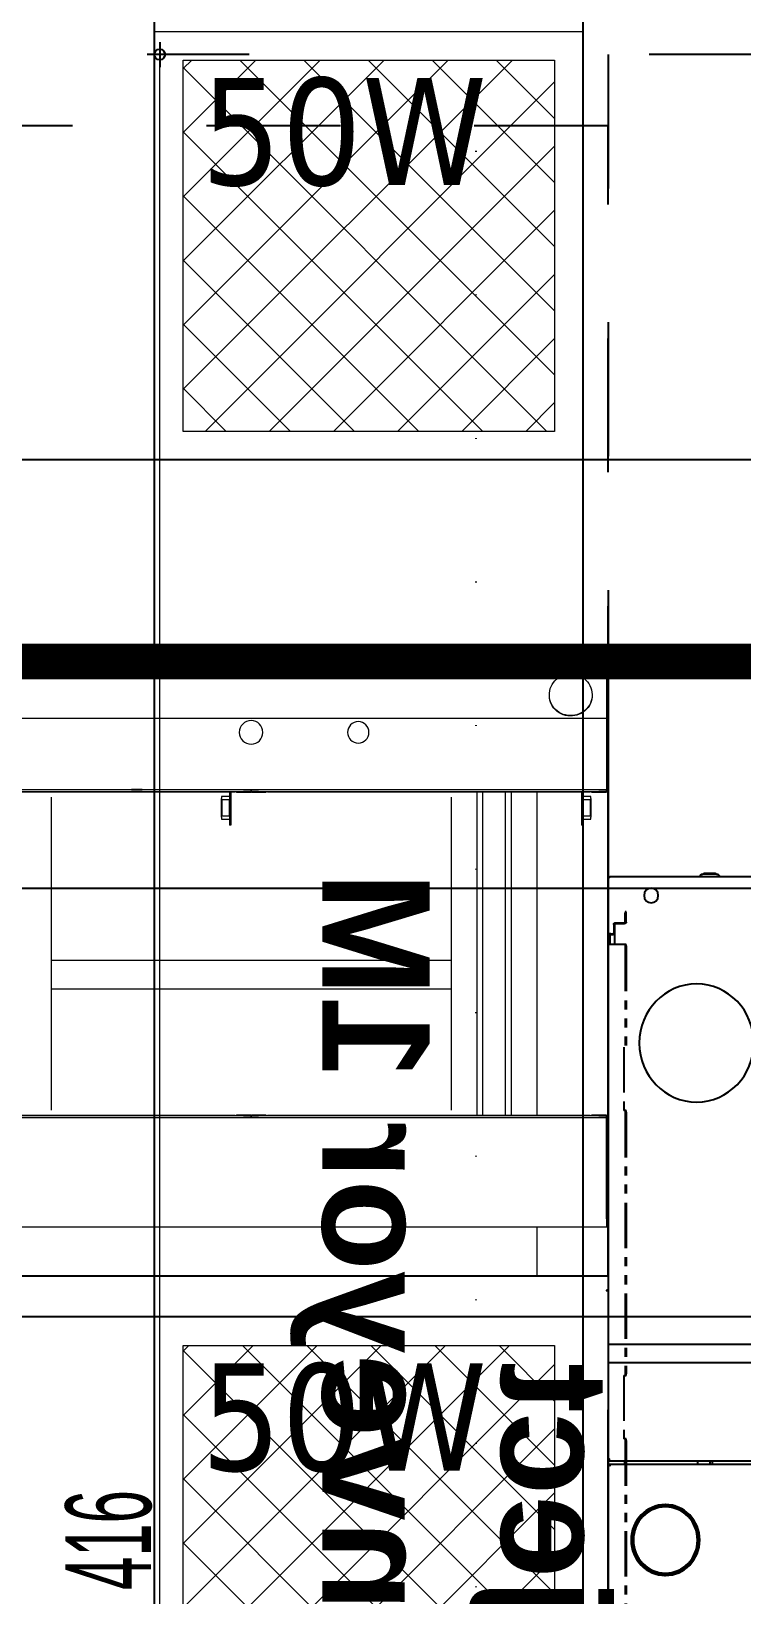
# Model space of a CAD drawing. Header units: centimetres. Extents: x 405564 to 502064, y 46284 to 60634.
# Drawn here: x 454222.5 to 454321.9, y 52603.6 to 52822.5 of the extents above; entities that cross this region are included whole.
import ezdxf
from ezdxf import colors
from ezdxf.entities.mleader import LeaderData, LeaderLine
from ezdxf.math import Vec2, Vec3
from ezdxf.xclip import XClip

# ---------------------------------------------------------------- set-up
doc = ezdxf.new("R2010")
doc.units = ezdxf.units.CM
doc.header["$XCLIPFRAME"] = 0
for name, pattern in [('3+1_3b$0$DASHED', [0.25, 0.125, -0.125]), ('ACAD_ISO07W100', [3, 0, -3]), ('DOT', [0.25, 0, -0.25]), ('SLD-2点鎖線', [12.7, 6.35, -1.27, 1.27, -1.27, 1.27, -1.27]), ('SLD-実線', [0])]:
    doc.linetypes.add(name, pattern=pattern)
doc.layers.get('0').update_dxf_attribs({"color": 8, "lineweight": 9})
for name, color, linetype in [('---___EB_draft03_cihazlar', 8, 'Continuous'), ('---___EB_rev', 8, 'Continuous'), ('0-KRCN-ASMATAVAN-130426', 8, 'Continuous'), ('AS_DOS_TERAS_UST', 8, 'ACAD_ISO07W100'), ('AS_DUV', 8, 'Continuous'), ('AS_PYZ_BINA', 8, 'Continuous')]:
    doc.layers.add(name, color=color, linetype=linetype)
for name, color, linetype, lineweight in [('0-KRCN-AYDINLATMA-130426', 8, 'Continuous', 9), ('0-KRCN-MİMARİ-220526', 8, 'Continuous', 9), ('OL_Ic', 8, 'Continuous', 9)]:
    doc.layers.add(name, color=color, linetype=linetype, lineweight=lineweight)
doc.styles.add('Kalin02', font='arialbd.ttf')
doc.styles.add('Normal_ITL', font='swissi.ttf')
doc.styles.add('OLCU50', font='arial.ttf', dxfattribs={"width": 0.5, "height": 12})
doc.styles.add('TAHOMA', font='tahoma.ttf')
doc.dimstyles.new('olcu 50', dxfattribs={"dimscale": 0.5, "dimtxt": 12, "dimasz": 0.5, "dimexe": 0, "dimexo": 0, "dimgap": 2, "dimtad": 1, "dimdec": 1, "dimrnd": 0.5, "dimdsep": 46, "dimtxsty": 'OLCU50', "dimblk1": 'SOL', "dimblk2": 'SAG', "dimsah": 1, "dimcen": 0, "dimse1": 1, "dimse2": 1, "dimadec": 0, "dimazin": 0, "dimtfac": 0.008, "dimtdec": 1, "dimtix": 1, "dimtmove": 2, "dimatfit": 3, "dimldrblk": 'SOL', "dimfxl": 1, "dimtolj": 1, "dimarcsym": 0})

# ---------------------------------------------------------------- blocks, each defined once
blk = doc.blocks.new('50W 60x60 cm  SIVA ALTI LED ARMATÜR')
at = {"layer": '0-KRCN-AYDINLATMA-130426'}
h = blk.add_hatch(dxfattribs=at)
h.set_pattern_fill('ANSI37', color=256, scale=0.2)
h.paths.add_polyline_path([(-2.6, 2.594), (2.6, 2.594), (2.6, -2.606), (-2.6, -2.606)])
for points in [[(-3, 2.994), (3, 2.994), (3, -3.007), (-3, -3.007)], [(-2.6, 2.594), (2.6, 2.594), (2.6, -2.606), (-2.6, -2.606)]]:
    blk.add_lwpolyline(points, close=True, dxfattribs=at)
at = {"layer": '0-KRCN-AYDINLATMA-130426', "insert": (-2.35, 2.344), "char_height": 1.5, "attachment_point": 1, "style": 'TAHOMA'}
blk.add_mtext_dynamic_manual_height_columns('{\\fTahoma|b0|i0|c162|p34;50W}', width=1.5, gutter_width=1.25, heights=[0], dxfattribs=at)
blk = doc.blocks.new('G$C27E741DA')
at = {"layer": '0-KRCN-AYDINLATMA-130426', "xscale": 10, "yscale": 10, "zscale": 10}
for p in [(16205.68, 5658.55), (16205.68, 5478.55)]:
    blk.add_blockref('50W 60x60 cm  SIVA ALTI LED ARMATÜR', p, dxfattribs=at)
blk = doc.blocks.new('RejectConveyor1M')
at = {"layer": '---___EB_draft03_cihazlar', "linetype": 'Continuous', "lineweight": 15}
for p, q in [((277095.36, -39727.25), (277096.46, -39727.25)), ((277095.36, -39727.27), (277095.36, -39727.25)), ((277095.36, -39727.45), (277095.36, -39727.27)), ((277095.36, -39826.95), (277095.36, -39727.45)), ((277096.46, -39727.45), (277095.36, -39727.45)), ((277096.46, -39727.25), (277103.31, -39727.25)), ((277096.46, -39727.45), (277110.61, -39727.45)), ((277107.57, -39727.45), (277096.46, -39727.45)), ((277103.71, -39727.25), (277103.31, -39727.25)), ((277103.71, -39727.25), (277110.61, -39727.25)), ((277108.81, -39727.45), (277107.64, -39727.45)), ((277108.86, -39727.45), (277110.51, -39727.45)), ((277110.61, -39727.25), (277110.61, -39727.45)), ((277110.61, -39727.5), (277110.61, -39727.45)), ((277110.61, -39727.45), (277110.61, -39826.95)), ((277110.91, -39727.5), (277110.61, -39727.5)), ((277110.91, -39727.5), (277110.91, -39728.5)), ((277110.91, -39728.5), (277110.91, -39727.5)), ((277111.03, -39727.5), (277110.91, -39727.5)), ((277111.03, -39729.5), (277111.03, -39727.5)), ((277156.19, -39727.5), (277156.19, -39729.5)), ((277156.31, -39727.5), (277156.19, -39727.5)), ((277156.31, -39728.5), (277156.31, -39727.5)), ((277156.31, -39727.5), (277156.31, -39728.5)), ((277156.61, -39727.5), (277156.31, -39727.5)), ((277156.61, -39727.45), (277156.46, -39727.45)), ((277156.46, -39727.45), (277156.46, -39727.5)), ((277156.71, -39727.25), (277156.61, -39727.25)), ((277156.61, -39727.45), (277156.61, -39727.25)), ((277156.61, -39826.95), (277156.61, -39727.45)), ((277156.71, -39727.45), (277156.61, -39727.45)), ((277162.1, -39727.25), (277156.71, -39727.25)), ((277158.36, -39727.45), (277156.71, -39727.45)), ((277166.6, -39727.45), (277156.71, -39727.45)), ((277166.6, -39727.45), (277159.64, -39727.45)), ((277166.6, -39727.25), (277162.51, -39727.25)), ((277166.6, -39727.45), (277166.6, -39727.25)), ((277172.98, -39727.25), (277166.6, -39727.25)), ((277166.6, -39826.95), (277166.6, -39727.45)), ((277172.98, -39727.45), (277166.6, -39727.45)), ((277174.51, -39727.25), (277172.98, -39727.25)), ((277174.51, -39727.45), (277172.98, -39727.45)), ((277174.51, -39727.45), (277174.51, -39727.25)), ((277174.51, -39826.95), (277174.51, -39727.45)), ((277110.91, -39728.5), (277110.91, -39776.15)), ((277110.91, -39729.5), (277111.03, -39729.5)), ((277110.91, -39729.72), (277110.93, -39729.72)), ((277110.93, -39729.82), (277110.91, -39729.82)), ((277110.93, -39774.92), (277110.93, -39729.72)), ((277110.98, -39729.72), (277110.93, -39729.72)), ((277110.98, -39774.92), (277110.98, -39729.72)), ((277152.43, -39730.8), (277152.43, -39729.65)), ((277152.43, -39729.65), (277152.73, -39729.65)), ((277155.33, -39729.65), (277152.73, -39729.65)), ((277152.88, -39729.72), (277152.88, -39730.72)), ((277155.18, -39729.72), (277152.88, -39729.72)), ((277155.18, -39730.72), (277155.18, -39729.72)), ((277155.33, -39729.65), (277155.63, -39729.65)), ((277155.63, -39729.65), (277155.63, -39730.8)), ((277156.19, -39729.5), (277156.31, -39729.5)), ((277156.24, -39729.72), (277156.24, -39774.92)), ((277156.24, -39729.72), (277156.29, -39729.72)), ((277156.29, -39729.72), (277156.29, -39774.92)), ((277156.29, -39729.72), (277156.31, -39729.72)), ((277156.31, -39729.82), (277156.29, -39729.82)), ((277156.31, -39776.15), (277156.31, -39728.5)), ((277151.61, -39730.8), (277151.61, -39730.95)), ((277151.91, -39730.8), (277151.61, -39730.8)), ((277151.91, -39730.95), (277151.61, -39730.95)), ((277156.24, -39730.8), (277151.91, -39730.8)), ((277156.24, -39730.95), (277151.91, -39730.95)), ((277152.88, -39730.72), (277155.18, -39730.72)), ((277088.51, -39817.2), (277088.51, -39737.2)), ((277092.57, -39737.2), (277088.51, -39737.2)), ((277095.36, -39737.2), (277092.57, -39737.2)), ((277156.24, -39737.2), (277110.98, -39737.2)), ((277156.24, -39740.79), (277110.98, -39740.79)), ((277156.24, -39741.61), (277110.98, -39741.61)), ((277156.24, -39744.79), (277110.98, -39744.79)), ((277156.24, -39745.61), (277110.98, -39745.61)), ((277155.51, -39749.2), (277111.71, -39749.2)), ((277128.66, -39749.2), (277128.66, -39805.2)), ((277132.66, -39749.2), (277132.66, -39805.2)), ((277110.91, -39774.82), (277110.93, -39774.82)), ((277110.93, -39774.92), (277110.91, -39774.92)), ((277111.03, -39775.15), (277110.91, -39775.15)), ((277110.91, -39777.15), (277110.91, -39776.14)), ((277110.91, -39776.15), (277110.91, -39777.15)), ((277110.98, -39774.92), (277110.93, -39774.92)), ((277111.03, -39777.15), (277111.03, -39775.15)), ((277156.19, -39775.15), (277156.19, -39777.15)), ((277156.31, -39775.15), (277156.19, -39775.15)), ((277156.24, -39774.92), (277156.29, -39774.92)), ((277156.29, -39774.82), (277156.31, -39774.82)), ((277156.31, -39774.92), (277156.29, -39774.92)), ((277156.31, -39776.14), (277156.31, -39777.15)), ((277156.31, -39777.15), (277156.31, -39776.15)), ((277110.61, -39777.15), (277110.91, -39777.15)), ((277110.91, -39777.25), (277110.61, -39777.25)), ((277110.91, -39777.15), (277111.03, -39777.15)), ((277110.91, -39777.25), (277110.91, -39778.25)), ((277110.91, -39778.25), (277110.91, -39777.25)), ((277111.03, -39777.25), (277110.91, -39777.25)), ((277110.91, -39778.25), (277110.91, -39825.9)), ((277111.03, -39779.25), (277111.03, -39777.25)), ((277156.19, -39777.15), (277156.31, -39777.15)), ((277156.19, -39777.25), (277156.19, -39779.25)), ((277156.31, -39777.25), (277156.19, -39777.25)), ((277156.31, -39777.15), (277156.61, -39777.15)), ((277156.31, -39778.25), (277156.31, -39777.25)), ((277156.31, -39777.25), (277156.31, -39778.25)), ((277156.61, -39777.25), (277156.31, -39777.25)), ((277156.31, -39825.9), (277156.31, -39778.25)), ((277156.46, -39777.15), (277156.46, -39777.25)), ((277110.91, -39779.25), (277111.03, -39779.25)), ((277110.91, -39779.47), (277110.93, -39779.47)), ((277110.93, -39779.57), (277110.91, -39779.57)), ((277110.93, -39824.67), (277110.93, -39779.47)), ((277110.98, -39779.47), (277110.93, -39779.47)), ((277110.98, -39824.67), (277110.98, -39779.47)), ((277151.61, -39780.05), (277151.61, -39780.2)), ((277151.91, -39780.05), (277151.61, -39780.05)), ((277151.91, -39780.2), (277151.61, -39780.2)), ((277156.24, -39780.05), (277151.91, -39780.05)), ((277156.24, -39780.2), (277151.91, -39780.2)), ((277152.43, -39781.35), (277152.43, -39780.2)), ((277152.88, -39780.27), (277152.88, -39781.27)), ((277155.18, -39780.27), (277152.88, -39780.27)), ((277155.18, -39781.27), (277155.18, -39780.27)), ((277155.63, -39780.2), (277155.63, -39781.35)), ((277156.19, -39779.25), (277156.31, -39779.25)), ((277156.24, -39779.47), (277156.29, -39779.47)), ((277156.24, -39779.47), (277156.24, -39824.67)), ((277156.29, -39779.47), (277156.29, -39824.67)), ((277156.29, -39779.47), (277156.31, -39779.47)), ((277156.31, -39779.57), (277156.29, -39779.57)), ((277152.73, -39781.35), (277152.43, -39781.35)), ((277152.73, -39781.35), (277155.33, -39781.35)), ((277152.88, -39781.27), (277155.18, -39781.27)), ((277155.63, -39781.35), (277155.33, -39781.35)), ((277155.51, -39805.2), (277111.71, -39805.2))]:
    blk.add_line(p, q, dxfattribs=at)
at = {"layer": '---___EB_draft03_cihazlar'}
for p, q in [((277156.66, -39727.25), (277156.66, -39727.1)), ((277156.61, -39793.94), (277156.61, -39792.44))]:
    blk.add_line(p, q, dxfattribs=at)
at = {"layer": '---___EB_draft03_cihazlar', "color": 1, "const_width": 5}
blk.add_lwpolyline([(277174.51, -39727.2), (277174.51, -39827.2)], dxfattribs=at)
at = {"layer": '---___EB_draft03_cihazlar', "color": 1, "linetype": '3+1_3b$0$DASHED', "ltscale": 150}
blk.add_lwpolyline([(277013.51, -39727.2), (277249.51, -39727.2), (277249.51, -39827.2), (277013.51, -39827.2), (277013.51, -39727.2)], dxfattribs=at)
at = {"layer": '---___EB_draft03_cihazlar', "color": 1}
blk.add_lwpolyline([(277088.51, -39727.2), (277174.51, -39727.2), (277174.51, -39827.2), (277088.51, -39827.2), (277088.51, -39727.2)], dxfattribs=at)
at = {"layer": '---___EB_draft03_cihazlar', "linetype": 'Continuous', "lineweight": 15, "flags": 128}
for points in [[(277169.81, -39729.45), (277169.56, -39729.46), (277169.25, -39729.5), (277168.94, -39729.58), (277168.65, -39729.69), (277168.36, -39729.84), (277168.1, -39730.01), (277167.85, -39730.22), (277167.63, -39730.45), (277167.43, -39730.7), (277167.26, -39730.98), (277167.13, -39731.27), (277167.02, -39731.57), (277166.94, -39731.89), (277166.9, -39732.21), (277166.89, -39732.54), (277166.92, -39732.86), (277166.98, -39733.18), (277167.07, -39733.49), (277167.2, -39733.79), (277167.35, -39734.07), (277167.54, -39734.33), (277167.75, -39734.57), (277167.99, -39734.79), (277168.24, -39734.98), (277168.52, -39735.14), (277168.81, -39735.26), (277169.11, -39735.36), (277169.42, -39735.42), (277169.74, -39735.44), (277169.81, -39735.45)], [(277169.61, -39729.46), (277169.3, -39729.5), (277168.99, -39729.58), (277168.69, -39729.69), (277168.41, -39729.84), (277168.15, -39730.01), (277167.9, -39730.22), (277167.68, -39730.45), (277167.48, -39730.7), (277167.31, -39730.98), (277167.17, -39731.27), (277167.06, -39731.57), (277166.99, -39731.89), (277166.95, -39732.21), (277166.94, -39732.54), (277166.97, -39732.86), (277167.03, -39733.18), (277167.12, -39733.49), (277167.25, -39733.79), (277167.4, -39734.07), (277167.59, -39734.33), (277167.8, -39734.57), (277168.03, -39734.79), (277168.29, -39734.98), (277168.57, -39735.14), (277168.86, -39735.26), (277169.16, -39735.36), (277169.47, -39735.42), (277169.78, -39735.44), (277170.1, -39735.43), (277170.41, -39735.39), (277170.72, -39735.31), (277171.01, -39735.2), (277171.3, -39735.05), (277171.56, -39734.88), (277171.81, -39734.67), (277172.03, -39734.44), (277172.23, -39734.19), (277172.4, -39733.91), (277172.54, -39733.62), (277172.64, -39733.32), (277172.72, -39733), (277172.76, -39732.68), (277172.77, -39732.36), (277172.74, -39732.03), (277172.68, -39731.71), (277172.59, -39731.4), (277172.46, -39731.11), (277172.31, -39730.82), (277172.12, -39730.56), (277171.91, -39730.32), (277171.67, -39730.1), (277171.42, -39729.91), (277171.14, -39729.75), (277170.85, -39729.63), (277170.55, -39729.53), (277170.24, -39729.47), (277169.92, -39729.45), (277169.61, -39729.46)]]:
    blk.add_lwpolyline(points, dxfattribs=at)
at = {"layer": '---___EB_draft03_cihazlar', "linetype": 'Continuous', "lineweight": 15}
for centre, radius in [((277164.6, -39762.2), 1.5), ((277164.6, -39777.2), 1.65)]:
    blk.add_circle(centre, radius, dxfattribs=at)
for points, knots in [([(277095.36, -39727.29), (277095.36, -39727.29), (277095.36, -39727.3), (277095.36, -39727.27), (277095.36, -39727.25), (277095.36, -39727.25)], [0, 0, 0, 0, 0.052266, 0.883064, 1, 1, 1, 1]), ([(277103.71, -39727.25), (277103.69, -39727.25), (277103.63, -39727.28), (277103.51, -39727.3), (277103.4, -39727.28), (277103.33, -39727.25), (277103.31, -39727.25)], [0, 0, 0, 0, 0.162259, 0.462444, 0.828584, 1, 1, 1, 1]), ([(277174.51, -39727.45), (277174.5, -39727.45), (277174.49, -39727.45), (277174.41, -39727.45), (277174.28, -39727.45), (277174.09, -39727.45), (277173.85, -39727.45), (277173.58, -39727.45), (277173.29, -39727.45), (277173.08, -39727.45), (277172.98, -39727.45)], [0, 0, 0, 0, 0.1188962, 0.2428755, 0.3704871, 0.5000004, 0.6295123, 0.7571256, 0.8811033, 1, 1, 1, 1])]:
    blk.add_open_spline(points, degree=3, knots=knots, dxfattribs=at)
at = {"layer": '---___EB_draft03_cihazlar', "insert": (277013.51, -39727.2), "char_height": 15, "attachment_point": 1, "style": 'Kalin02'}
blk.add_mtext_dynamic_manual_height_columns('Reject \\PConveyor 1M', width=590.7316, gutter_width=750, heights=[137.08], dxfattribs=at)
blk = doc.blocks.new('SMD Dizgi Makinesi')
at = {"layer": '---___EB_draft03_cihazlar', "linetype": 'SLD-実線'}
for p, q in [((275559.67, -39730.89), (275559.67, -39868.03)), ((275560.19, -39868.16), (275560.19, -39846.23)), ((275641.92, -39846.47), (275641.92, -39867.92)), ((275641.92, -39847.13), (275641.92, -39852.58)), ((275642.33, -39852.99), (275642.33, -39854.89)), ((275642.38, -39853.09), (275642.38, -39854.05)), ((275642.43, -39854.74), (275642.43, -39853.14)), ((275559.67, -39853.54), (275560.19, -39853.54)), ((275559.67, -39853.89), (275560.19, -39853.89)), ((275642.38, -39854.05), (275642.38, -39854.79)), ((275560.19, -39855.64), (275559.67, -39855.64)), ((275560.19, -39865.65), (275559.67, -39865.65)), ((275560.19, -39865.77), (275559.67, -39865.77)), ((275560.19, -39865.87), (275559.67, -39865.87)), ((275538.49, -39868.16), (275559.67, -39868.16)), ((275559.67, -39868.04), (275559.5, -39868.04)), ((275559.54, -39867.95), (275559.54, -39868.03)), ((275559.54, -39868.03), (275559.67, -39868.03)), ((275559.67, -39868.16), (275559.67, -39868.04)), ((275560.19, -39868.16), (275559.67, -39868.16)), ((275560.2, -39868.14), (275560.19, -39868.15)), ((275560.19, -39868.15), (275560.19, -39868.16)), ((275633.65, -39868.16), (275560.19, -39868.16)), ((275560.23, -39868.12), (275560.2, -39868.14)), ((275560.26, -39868.09), (275560.23, -39868.12)), ((275560.3, -39868.05), (275560.26, -39868.09)), ((275560.34, -39868.01), (275560.3, -39868.05)), ((275560.38, -39867.96), (275560.34, -39868.01)), ((275560.43, -39867.92), (275560.38, -39867.96)), ((275641.67, -39868.16), (275633.65, -39868.16))]:
    blk.add_line(p, q, dxfattribs=at)
at = {"layer": '---___EB_draft03_cihazlar', "linetype": 'SLD-2点鎖線'}
for p, q in [((275559.67, -39730.89), (275559.67, -39868.03)), ((275560.19, -39868.16), (275560.19, -39846.23)), ((275641.92, -39846.47), (275641.92, -39867.92)), ((275641.92, -39847.13), (275641.92, -39852.58)), ((275642.33, -39852.99), (275642.33, -39854.89)), ((275642.38, -39853.09), (275642.38, -39854.05)), ((275642.43, -39854.74), (275642.43, -39853.14)), ((275559.67, -39853.54), (275560.19, -39853.54)), ((275559.67, -39853.89), (275560.19, -39853.89)), ((275642.38, -39854.05), (275642.38, -39854.79)), ((275560.19, -39855.64), (275559.67, -39855.64)), ((275563.03, -39865.65), (275535.13, -39865.65)), ((275563.03, -39865.77), (275535.13, -39865.77)), ((275560.19, -39865.65), (275559.67, -39865.65)), ((275560.19, -39865.77), (275559.67, -39865.77)), ((275560.19, -39865.87), (275559.67, -39865.87)), ((275563.03, -39865.77), (275563.03, -39865.65)), ((275563.03, -39865.65), (275563.23, -39865.65)), ((275563.23, -39865.77), (275563.03, -39865.77)), ((275563.23, -39865.65), (275563.23, -39865.77)), ((275563.23, -39865.77), (275563.23, -39865.87)), ((275563.23, -39865.87), (275563.23, -39865.95)), ((275572.12, -39865.95), (275563.23, -39865.95)), ((275572.12, -39865.65), (275572.33, -39865.65)), ((275572.12, -39865.77), (275572.12, -39865.65)), ((275572.33, -39865.77), (275572.12, -39865.77)), ((275572.12, -39865.87), (275572.12, -39865.77)), ((275572.12, -39865.95), (275572.12, -39865.87)), ((275609.01, -39865.65), (275572.33, -39865.65)), ((275572.33, -39865.65), (275572.33, -39865.77)), ((275609.01, -39865.77), (275572.33, -39865.77)), ((275609.01, -39865.77), (275609.01, -39865.65)), ((275609.01, -39865.65), (275609.21, -39865.65)), ((275609.21, -39865.77), (275609.01, -39865.77)), ((275609.21, -39865.65), (275609.21, -39865.77)), ((275609.21, -39865.77), (275609.21, -39865.87)), ((275609.21, -39865.87), (275609.21, -39865.95)), ((275618.1, -39865.95), (275609.21, -39865.95)), ((275632.26, -39865.65), (275618.31, -39865.65)), ((275632.26, -39865.77), (275618.31, -39865.77)), ((275632.26, -39865.77), (275632.26, -39865.65)), ((275632.26, -39865.65), (275632.46, -39865.65)), ((275632.46, -39865.77), (275632.26, -39865.77)), ((275632.46, -39865.65), (275632.46, -39865.77)), ((275632.46, -39865.77), (275632.46, -39865.87)), ((275632.46, -39865.87), (275632.46, -39867.94)), ((275635.39, -39867.16), (275635.39, -39865.87)), ((275635.51, -39867.16), (275635.51, -39865.87)), ((275635.61, -39865.65), (275636.85, -39865.65)), ((275635.61, -39865.77), (275636.85, -39865.77)), ((275636.85, -39865.77), (275636.85, -39865.65)), ((275636.85, -39865.65), (275637.06, -39865.65)), ((275637.06, -39865.77), (275636.85, -39865.77)), ((275637.06, -39865.65), (275637.06, -39865.77)), ((275632.46, -39868.16), (275465.69, -39868.16)), ((275538.49, -39868.16), (275559.67, -39868.16)), ((275559.67, -39868.04), (275559.5, -39868.04)), ((275559.54, -39867.95), (275559.54, -39868.03)), ((275559.54, -39868.03), (275559.67, -39868.03)), ((275559.67, -39868.16), (275559.67, -39868.04)), ((275560.19, -39868.16), (275559.67, -39868.16)), ((275560.2, -39868.14), (275560.19, -39868.15)), ((275560.19, -39868.15), (275560.19, -39868.16)), ((275633.65, -39868.16), (275560.19, -39868.16)), ((275560.23, -39868.12), (275560.2, -39868.14)), ((275560.26, -39868.09), (275560.23, -39868.12)), ((275560.3, -39868.05), (275560.26, -39868.09)), ((275560.34, -39868.01), (275560.3, -39868.05)), ((275560.38, -39867.96), (275560.34, -39868.01)), ((275560.43, -39867.92), (275560.38, -39867.96)), ((275583.95, -39868.16), (275583.95, -39868.33)), ((275583.95, -39868.28), (275584.07, -39868.28)), ((275583.95, -39868.41), (275583.95, -39868.33)), ((275584.07, -39868.4), (275583.95, -39868.4)), ((275584.07, -39868.41), (275583.95, -39868.41)), ((275584.07, -39868.16), (275584.07, -39868.41)), ((275633.96, -39867.26), (275632.46, -39867.26)), ((275633.71, -39867.92), (275632.46, -39867.92)), ((275632.46, -39867.94), (275632.46, -39868.16)), ((275633.7, -39868.04), (275632.46, -39868.04)), ((275633.96, -39868.16), (275632.46, -39868.16)), ((275641.67, -39868.16), (275633.65, -39868.16)), ((275633.71, -39868.04), (275633.7, -39868.04)), ((275633.71, -39868.04), (275633.96, -39868.04)), ((275633.84, -39867.5), (275633.84, -39867.8)), ((275633.96, -39867.26), (275633.96, -39867.29)), ((275633.96, -39867.8), (275633.96, -39867.5)), ((275633.96, -39867.8), (275633.96, -39867.92)), ((275633.96, -39867.92), (275633.96, -39868.04)), ((275633.96, -39868.04), (275633.96, -39868.16)), ((275635.28, -39867.26), (275634.08, -39867.26)), ((275635.28, -39867.38), (275634.08, -39867.38))]:
    blk.add_line(p, q, dxfattribs=at)
at = {"layer": '---___EB_draft03_cihazlar'}
for p, q in [((275573.93, -39868.16), (275573.93, -39730.76)), ((275576.51, -39868.16), (275576.51, -39730.76))]:
    blk.add_line(p, q, dxfattribs=at)
at = {"layer": '---___EB_draft03_cihazlar', "color": 1, "const_width": 5}
blk.add_lwpolyline([(275672.08, -39868.16), (275672.08, -39731.16)], dxfattribs=at)
at = {"layer": '---___EB_draft03_cihazlar', "color": 1, "linetype": '3+1_3b$0$DASHED', "ltscale": 150}
blk.add_lwpolyline([(275341.08, -39731.16), (275757.08, -39731.16), (275757.08, -39868.16), (275341.08, -39868.16), (275341.08, -39731.16)], dxfattribs=at)
at = {"layer": '---___EB_draft03_cihazlar', "color": 1}
blk.add_lwpolyline([(275426.08, -39731.16), (275672.08, -39731.16), (275672.08, -39868.16), (275426.08, -39868.16), (275426.08, -39731.16)], dxfattribs=at)
at = {"layer": '---___EB_draft03_cihazlar'}
for centre, major_axis in [((275618.67, -39855.79), (-8.27, 0)), ((275639.33, -39862.15), (-1.03, 0))]:
    blk.add_ellipse(centre, major_axis=major_axis, ratio=0.969208, start_param=4.712389, end_param=10.995574, dxfattribs=at)
at = {"layer": '---___EB_draft03_cihazlar', "linetype": 'SLD-2点鎖線'}
for centre, major_axis, start_param, end_param in [((275641.92, -39852.99), (-0.413, 0), 3.141593, 4.712389), ((275642.38, -39853.14), (-0.0517, 0), 3.141593, 4.712389), ((275549.08, -39860.15), (-4.96, 0), 4.712389, 10.995574), ((275641.92, -39854.89), (-0.413, 0), 1.570796, 3.141593), ((275642.38, -39854.74), (-0.0517, 0), 1.570796, 3.141593), ((275549.08, -39860.15), (-4.86, 0), 4.712389, 10.995574), ((275549.08, -39860.15), (-4.63, 0), 4.712389, 10.995574), ((275635.61, -39865.87), (-0.227, 0), 4.712389, 6.283185), ((275635.61, -39865.87), (-0.103, 0), 4.712389, 6.283185), ((275633.71, -39867.8), (-0.248, 0), 1.570796, 3.141593), ((275633.71, -39867.8), (-0.124, 0), 1.570796, 3.141593), ((275634.08, -39867.5), (-0.248, 0), 4.712389, 6.283185), ((275634.08, -39867.5), (-0.124, 0), 4.712389, 6.283185), ((275635.28, -39867.16), (-0.227, 0), 1.570796, 3.141593), ((275635.28, -39867.16), (-0.103, 0), 1.570796, 3.141593), ((275641.67, -39867.92), (-0.248, 0), 1.570796, 3.141593)]:
    blk.add_ellipse(centre, major_axis=major_axis, ratio=0.969208, start_param=start_param, end_param=end_param, dxfattribs=at)
at = {"layer": '---___EB_draft03_cihazlar', "linetype": 'SLD-実線'}
for centre, major_axis, start_param, end_param in [((275641.92, -39852.99), (-0.413, 0), 3.141593, 4.712389), ((275642.38, -39853.14), (-0.0517, 0), 3.141593, 4.712389), ((275549.08, -39860.15), (-4.96, 0), 4.712389, 10.995574), ((275641.92, -39854.89), (-0.413, 0), 1.570796, 3.141593), ((275642.38, -39854.74), (-0.0517, 0), 1.570796, 3.141593), ((275549.08, -39860.15), (-4.86, 0), 4.712389, 10.995574), ((275549.08, -39860.15), (-4.63, 0), 4.712389, 10.995574), ((275641.67, -39867.92), (-0.248, 0), 1.570796, 3.141593)]:
    blk.add_ellipse(centre, major_axis=major_axis, ratio=0.969208, start_param=start_param, end_param=end_param, dxfattribs=at)
for points, knots in [([(275559.42, -39867.92), (275559.44, -39867.95), (275559.48, -39868.01), (275559.55, -39868.09), (275559.61, -39868.15), (275559.65, -39868.15), (275559.67, -39868.16)], [0, 0, 0, 0, 0.254646, 0.509542, 0.764435, 1, 1, 1, 1]), ([(275559.67, -39868.03), (275559.66, -39868.02), (275559.66, -39868), (275559.6, -39867.97), (275559.52, -39867.94), (275559.45, -39867.93), (275559.42, -39867.92)], [0, 0, 0, 0, 0.249991, 0.500012, 0.750012, 1, 1, 1, 1])]:
    blk.add_open_spline(points, degree=3, knots=knots, dxfattribs=at)
at = {"layer": '---___EB_draft03_cihazlar', "linetype": 'SLD-2点鎖線'}
for points, knots in [([(275559.42, -39867.92), (275559.44, -39867.95), (275559.48, -39868.01), (275559.55, -39868.09), (275559.61, -39868.15), (275559.65, -39868.15), (275559.67, -39868.16)], [0, 0, 0, 0, 0.254646, 0.509542, 0.764435, 1, 1, 1, 1]), ([(275559.67, -39868.03), (275559.66, -39868.02), (275559.66, -39868), (275559.6, -39867.97), (275559.52, -39867.94), (275559.45, -39867.93), (275559.42, -39867.92)], [0, 0, 0, 0, 0.249991, 0.500012, 0.750012, 1, 1, 1, 1])]:
    blk.add_open_spline(points, degree=3, knots=knots, dxfattribs=at)
blk = doc.blocks.new('SOL')
at = {"color": 0}
for p, q in [((0, 50), (0, -7)), ((-7, 0), (7, 0))]:
    blk.add_line(p, q, dxfattribs=at)
at = {"color": 1}
blk.add_circle((0, 0), 3, dxfattribs=at)
blk = doc.blocks.new('SAG')
at = {"color": 0}
for p, q in [((7, 0), (-7, 0)), ((0, -50), (0, 7))]:
    blk.add_line(p, q, dxfattribs=at)
at = {"color": 1}
blk.add_circle((0, 0), 3, dxfattribs=at)
blk = doc.blocks.new('*D699')
at = {"layer": '---___EB_rev', "color": 0, "lineweight": -2, "transparency": 16777216}
blk.add_line((16176.39, -8230.49), (16176.39, -7814.99), dxfattribs=at)
at = {"layer": 'Defpoints', "color": 0, "transparency": 16777216}
for p in [(16176.39, -7814.74), (16239.18, -7814.74), (16239.18, -8230.74)]:
    blk.add_point(p, dxfattribs=at)
at = {"layer": '---___EB_rev', "color": 0, "lineweight": -2, "transparency": 16777216, "xscale": 0.25, "yscale": 0.25, "zscale": 0.25}
for name, p, rotation in [('SAG', (16176.39, -7814.74), 90), ('SOL', (16176.39, -8230.74), 270)]:
    blk.add_blockref(name, p, dxfattribs=dict(at, rotation=rotation))
at = {"layer": '---___EB_rev', "color": 0, "transparency": 16777216, "insert": (16169.27, -8022.74), "char_height": 12, "attachment_point": 5, "rotation": 90, "style": 'OLCU50'}
blk.add_mtext('\\A1;416', dxfattribs=at)
blk = doc.blocks.new('A$Ca63a641c')
at = {"layer": 'AS_PYZ_BINA'}
ml = blk.add_multileader_mtext('Standard', dxfattribs=at)
ml.set_content('EST boyalı panel çit ve panel çit kapı (AS 51.101)', color=256, style='Normal_ITL')
ml.set_leader_properties()
ml.build(insert=Vec2(0, 0))
ml.multileader.update_dxf_attribs({"dogleg_length": 0.379, "arrow_head_size": 17.04, "scale": 75})
ctx = ml.context
ctx.base_point, ctx.scale, ctx.char_height, ctx.arrow_head_size, ctx.landing_gap_size, ctx.plane_origin = Vec3(140.51, 464.3), 75, 20, 17.04, 14.2, Vec3(92.51, 620.11)
notes = []
notes.append((ctx, [(0, (1, 1, 0), (112.11, 464.3), (1, 0), 28.4, [(0, [(68.5, 410)], 0, [])])]))
ctx.mtext.insert, ctx.mtext.width, ctx.mtext.flow_direction = Vec3(154.71, 477.51), 604.5634, 5
for ctx, leaders in notes:
    for number, flags, end, landing, length, lines in leaders:
        leader = LeaderData()
        leader.index, (leader.has_last_leader_line, leader.has_dogleg_vector, leader.attachment_direction) = number, flags
        leader.last_leader_point, leader.dogleg_vector, leader.dogleg_length = Vec3(end), Vec3(landing), length
        for number, points, colour, breaks in lines:
            line = LeaderLine()
            line.index, line.vertices, line.color, line.breaks = number, Vec3.list(points), colors.encode_raw_color(colour), breaks
            leader.lines.append(line)
        ctx.leaders.append(leader)
blk = doc.blocks.new('A$C85dec720')
at = {"layer": 'OL_Ic'}
blk.add_blockref('A$Ca63a641c', (5315.08, 5344.25, 28.4), dxfattribs=at)
blk = doc.blocks.new('A$C6A10300A')
at = {"layer": 'AS_DOS_TERAS_UST', "linetype": 'DOT', "ltscale": 80}
blk.add_line((16220.68, -8451.45), (16220.68, -7201.45), dxfattribs=at)
at = {"layer": '---___EB_draft03_cihazlar', "xscale": -1, "rotation": 270}
for name, p in [('SMD Dizgi Makinesi', (56107.34, -283571.82)), ('RejectConveyor1M', (55966.38, -285074.25))]:
    blk.add_blockref(name, p, dxfattribs=at)
at = {"layer": 'AS_DUV'}
ref = blk.add_blockref('A$C85dec720', (28900.96, -17748.98), dxfattribs=dict(at, rotation=105.0255580063709))
XClip(ref).set_block_clipping_path([(6220.3367769278, 6783.7313721173), (4126.4071464743, -1017.0000000052), (7354.8298234051, -1883.5969356479), (9448.7594538586, 5917.1344364745)])
at = {"layer": '---___EB_rev'}
dim = blk.add_linear_dim(base=(16176.39, -7814.74), p1=(16239.18, -8230.74), p2=(16239.18, -7814.74), angle=270, dimstyle='olcu 50', override={"dimfxl": 0.15, "dimfxlon": 1, "dimarcsym": 2}, dxfattribs=at)
dim.commit()
dim.dimension.update_dxf_attribs({"geometry": '*D699', "text_midpoint": (16169.27, -8022.74)})

msp = doc.modelspace()

# ---------------------------------------------------------------- linework, layer by layer
at = {"layer": '0-KRCN-ASMATAVAN-130426'}
for p, q in [((454239.75, 52222.56), (454239.75, 53422.56)), ((454299.75, 52222.56), (454299.75, 53422.56)), ((454059.75, 52762.56), (454839.75, 52762.56)), ((454059.75, 52702.56), (454839.75, 52702.56)), ((454059.75, 52642.56), (454839.75, 52642.56))]:
    msp.add_line(p, q, dxfattribs=at)

# ---------------------------------------------------------------- block references
at = {"layer": '0-KRCN-AYDINLATMA-130426'}
msp.add_blockref('G$C27E741DA', (438064.07, 47134.02), dxfattribs=at)

# ---------------------------------------------------------------- next in the draw order: block references
at = {"layer": '0-KRCN-MİMARİ-220526'}
msp.add_blockref('A$C6A10300A', (438064.07, 60634.02), dxfattribs=at)

doc.saveas('drawing.dxf')
